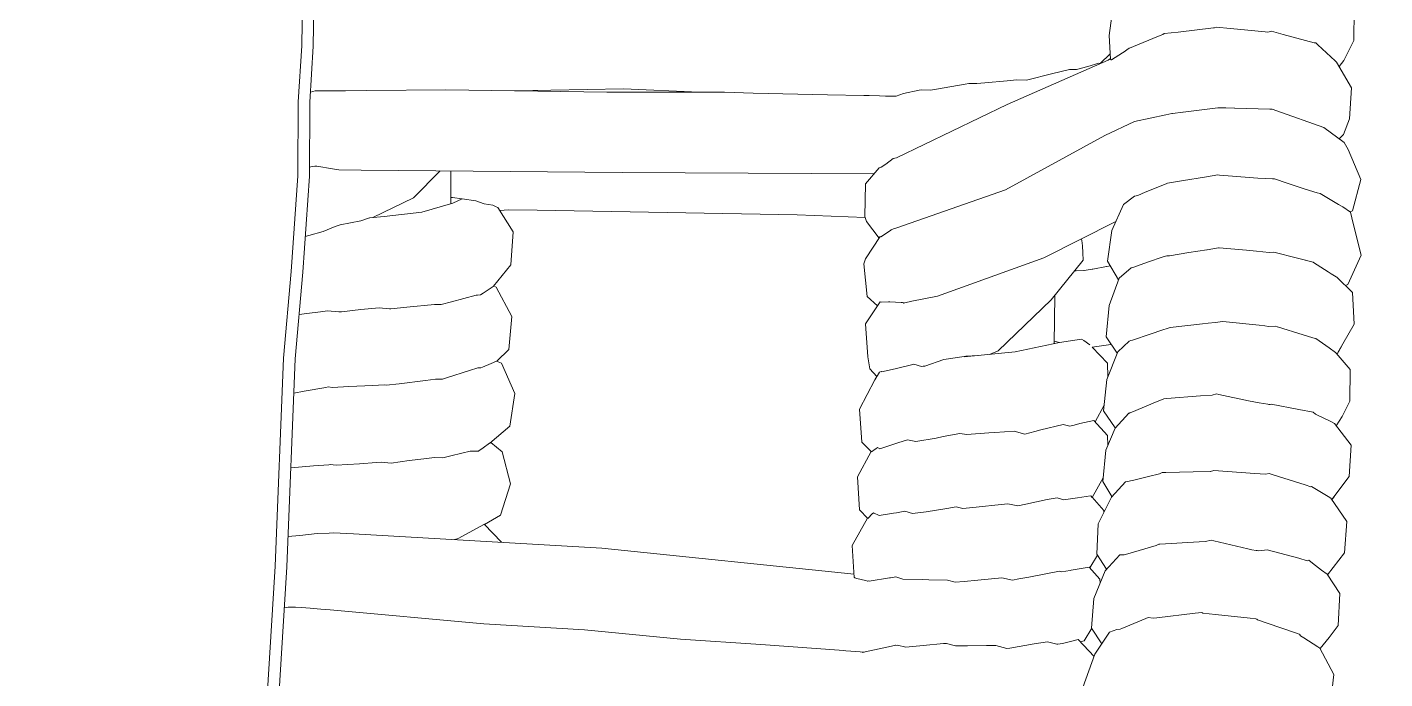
# Model space of a CAD drawing. Header units: centimetres. Extents: x 5488 to 20269, y -31398 to -19684.
# Drawn here: x 6655.25 to 6673.05, y -23161.5 to -23152.95 of the extents above; entities that cross this region are included whole.
import ezdxf

# ---------------------------------------------------------------- set-up
doc = ezdxf.new("R2010")
doc.units = ezdxf.units.CM
doc.layers.add('xxx_Auto_Kaplama_Ahşap Tarama', color=16, linetype='Continuous', lineweight=5)
doc.layers.add('xxx_Auto_Tefris_Tefris', color=32, linetype='Continuous', lineweight=15)

# ---------------------------------------------------------------- blocks, each defined once
blk = doc.blocks.new('trtetre')
at = {"color": 0, "linetype": 'ByBlock'}
for points in [[(408.945, 50.997), (408.779, 48.297)], [(409.096, 50.985), (408.93, 48.289)], [(395.053, 49.71), (395.098, 50.125)], [(398.184, 49.444), (398.34, 49.882)], [(395.235, 49.363), (395.053, 49.71)], [(395.112, 49.227), (395.231, 49.369)], [(395.26, 49.347), (395.235, 49.363)], [(395.26, 49.347), (395.444, 49.228)], [(397.991, 49.157), (398.184, 49.444)], [(398.227, 49.102), (398.092, 49.308)], [(398.194, 49.473), (398.401, 49.252)], [(398.607, 49.303), (398.669, 49.312)], [(398.674, 49.312), (398.669, 49.312)], [(398.674, 49.312), (398.684, 49.312)], [(398.803, 49.282), (398.684, 49.312)], [(398.982, 49.31), (398.803, 49.282)], [(399.301, 49.363), (398.982, 49.31)], [(399.301, 49.363), (399.339, 49.369)], [(399.481, 49.329), (399.339, 49.369)], [(399.604, 49.329), (399.481, 49.329)], [(399.855, 49.333), (399.604, 49.329)], [(399.855, 49.333), (400.011, 49.333)], [(400.13, 49.303), (400.011, 49.333)], [(400.437, 49.332), (400.167, 49.306)], [(400.437, 49.332), (400.664, 49.354)], [(400.772, 49.326), (400.664, 49.354)], [(400.772, 49.326), (400.664, 49.354)], [(400.81, 49.328), (400.772, 49.326)], [(400.799, 49.327), (400.795, 49.327)], [(400.81, 49.328), (400.799, 49.327)], [(401.235, 49.424), (400.81, 49.328)], [(401.385, 49.404), (401.198, 49.416)], [(401.385, 49.404), (401.451, 49.399)], [(401.451, 49.399), (401.478, 49.397)], [(401.538, 49.393), (401.478, 49.397)], [(402.565, 49.317), (401.538, 49.393)], [(403.618, 49.245), (402.565, 49.317)], [(395.112, 49.227), (394.996, 49.066)], [(395.444, 49.228), (395.486, 49.202)], [(395.486, 49.202), (395.503, 49.18)], [(395.565, 49.159), (395.504, 49.18)], [(395.565, 49.159), (395.91, 49.04)], [(397.898, 49.119), (397.991, 49.157)], [(398.326, 49.268), (398.226, 49.104)], [(398.375, 49.28), (398.326, 49.268)], [(398.519, 49.283), (398.401, 49.252)], [(398.607, 49.303), (398.519, 49.283)], [(400.166, 49.306), (400.13, 49.303)], [(404.876, 49.123), (403.618, 49.245)], [(394.974, 48.65), (394.996, 49.066)], [(395.91, 49.04), (396.05, 48.992)], [(396.05, 48.992), (396.06, 48.986)], [(396.06, 48.986), (396.073, 48.982)], [(396.073, 48.982), (396.146, 48.97)], [(396.146, 48.97), (396.603, 48.923)], [(396.868, 48.906), (397.37, 48.968)], [(397.37, 48.968), (397.419, 48.973)], [(397.419, 48.973), (397.485, 48.963)], [(397.517, 48.978), (397.485, 48.963)], [(397.517, 48.978), (397.831, 49.106)], [(397.831, 49.106), (397.853, 49.115)], [(397.853, 49.115), (397.898, 49.119)], [(398.199, 48.713), (398.227, 49.102)], [(404.876, 49.123), (406.194, 49.046)], [(408.21, 48.864), (406.194, 49.046)], [(396.603, 48.923), (396.768, 48.905)], [(396.768, 48.905), (396.782, 48.899)], [(396.868, 48.906), (396.782, 48.899)], [(408.275, 48.858), (408.21, 48.864)], [(408.332, 48.853), (408.275, 48.858)], [(408.474, 48.841), (408.332, 48.853)], [(408.474, 48.841), (408.584, 48.83)], [(408.584, 48.83), (408.665, 48.826)], [(408.757, 48.827), (408.665, 48.826)], [(408.762, 48.828), (408.757, 48.827)], [(408.762, 48.828), (408.812, 48.835)], [(395.14, 48.393), (394.974, 48.65)], [(398.051, 48.35), (398.199, 48.713)], [(398.116, 48.51), (398.119, 48.459)], [(398.119, 48.459), (398.259, 48.303)], [(399.049, 48.435), (398.649, 48.357)], [(399.049, 48.435), (399.181, 48.458)], [(399.181, 48.458), (399.265, 48.474)], [(399.404, 48.442), (399.265, 48.474)], [(399.717, 48.474), (399.404, 48.442)], [(399.717, 48.474), (399.896, 48.489)], [(399.896, 48.489), (400.015, 48.501)], [(400.116, 48.472), (400.015, 48.501)], [(400.359, 48.468), (400.116, 48.472)], [(400.359, 48.468), (400.447, 48.466)], [(400.447, 48.466), (400.7, 48.462)], [(400.795, 48.43), (400.7, 48.462)], [(400.865, 48.442), (400.795, 48.43)], [(400.865, 48.442), (400.876, 48.444)], [(400.876, 48.444), (401.143, 48.488)], [(401.154, 48.483), (401.143, 48.488)], [(401.169, 48.488), (401.154, 48.483)], [(401.192, 48.478), (401.161, 48.485)], [(401.192, 48.478), (401.306, 48.45)], [(401.306, 48.45), (401.333, 48.443)], [(401.337, 48.44), (401.333, 48.443)], [(401.337, 48.44), (401.34, 48.438)], [(401.34, 48.438), (401.366, 48.019)], [(394.91, 48.117), (395.134, 48.404)], [(395.212, 48.342), (395.14, 48.393)], [(395.212, 48.342), (395.33, 48.25)], [(395.33, 48.25), (395.378, 48.213)], [(397.857, 48.14), (398.051, 48.35)], [(398.159, 48.133), (398.033, 48.331)], [(398.251, 48.312), (398.149, 48.148)], [(398.496, 48.344), (398.259, 48.303)], [(398.506, 48.346), (398.496, 48.344)], [(398.506, 48.346), (398.62, 48.365)], [(398.649, 48.357), (398.62, 48.365)], [(404.65, 48.052), (401.342, 48.394)], [(408.779, 48.297), (408.669, 45.574)], [(408.93, 48.289), (408.82, 45.565)], [(394.879, 47.706), (394.91, 48.117)], [(395.4, 48.219), (395.378, 48.213)], [(395.51, 48.186), (395.4, 48.219)], [(395.51, 48.186), (395.926, 48.078)], [(396.035, 48.089), (395.926, 48.078)], [(396.057, 48.085), (396.035, 48.089)], [(396.069, 48.083), (396.057, 48.085)], [(396.125, 48.074), (396.069, 48.083)], [(396.178, 48.061), (396.125, 48.074)], [(397.528, 48.063), (397.381, 48.021)], [(397.528, 48.063), (397.752, 48.127)], [(397.752, 48.127), (397.799, 48.141)], [(397.799, 48.141), (397.857, 48.14)], [(398.139, 47.736), (398.159, 48.133)], [(396.178, 48.061), (396.626, 47.956)], [(396.626, 47.956), (396.654, 47.949)], [(396.739, 47.968), (396.654, 47.949)], [(396.816, 47.972), (396.739, 47.968)], [(396.816, 47.972), (397.331, 48.001)], [(397.331, 48.001), (397.345, 48.002)], [(397.381, 48.021), (397.345, 48.002)], [(401.366, 48.019), (401.164, 47.662)], [(404.65, 48.052), (407.905, 47.866)], [(406.19, 47.741), (405.964, 47.977)], [(406.521, 47.921), (406.197, 47.744)], [(406.547, 47.932), (406.521, 47.921)], [(406.581, 47.942), (406.547, 47.932)], [(408.607, 47.887), (408.381, 47.864)], [(408.763, 47.902), (408.607, 47.887)], [(395.089, 47.4), (394.879, 47.706)], [(397.968, 47.384), (398.139, 47.736)], [(406.186, 47.745), (405.976, 47.62)], [(406.193, 47.742), (406.19, 47.741)], [(406.196, 47.744), (406.193, 47.742)], [(408.167, 47.851), (407.905, 47.866)], [(408.167, 47.851), (408.224, 47.857)], [(408.224, 47.857), (408.38, 47.864)], [(398.065, 47.584), (398.066, 47.562)], [(398.066, 47.562), (398.219, 47.387)], [(399.742, 47.517), (399.916, 47.534)], [(400.004, 47.514), (399.916, 47.534)], [(400.124, 47.534), (400.004, 47.514)], [(400.394, 47.577), (400.124, 47.534)], [(400.394, 47.577), (400.575, 47.601)], [(400.676, 47.571), (400.575, 47.601)], [(400.783, 47.589), (400.676, 47.571)], [(400.824, 47.597), (400.783, 47.589)], [(400.824, 47.597), (401.014, 47.627)], [(401.088, 47.59), (401.014, 47.627)], [(401.097, 47.599), (401.088, 47.59)], [(401.097, 47.599), (401.098, 47.601)], [(401.099, 47.601), (401.159, 47.667)], [(401.159, 47.667), (401.272, 47.552)], [(401.272, 47.552), (401.296, 47.117)], [(405.976, 47.62), (405.846, 47.209)], [(394.849, 47.116), (395.078, 47.417)], [(395.044, 47.372), (395.077, 47.419)], [(395.125, 47.377), (395.089, 47.4)], [(395.125, 47.377), (395.322, 47.261)], [(397.783, 47.184), (397.968, 47.384)], [(398.078, 47.182), (397.963, 47.378)], [(398.22, 47.388), (398.074, 47.134)], [(398.239, 47.367), (398.22, 47.388)], [(398.412, 47.396), (398.24, 47.366)], [(398.563, 47.417), (398.412, 47.396)], [(398.563, 47.417), (398.593, 47.42)], [(398.679, 47.393), (398.593, 47.42)], [(398.81, 47.415), (398.679, 47.393)], [(399.09, 47.477), (398.81, 47.415)], [(399.09, 47.477), (399.196, 47.5)], [(399.326, 47.473), (399.196, 47.5)], [(399.412, 47.482), (399.326, 47.473)], [(399.742, 47.517), (399.412, 47.482)], [(395.322, 47.261), (395.344, 47.247)], [(395.354, 47.248), (395.344, 47.247)], [(395.427, 47.225), (395.354, 47.248)], [(395.427, 47.225), (395.848, 47.093)], [(397.674, 47.161), (397.778, 47.184)], [(397.778, 47.184), (397.783, 47.184)], [(398.04, 46.771), (398.078, 47.182)], [(405.846, 47.209), (405.956, 46.792)], [(394.825, 46.705), (394.849, 47.116)], [(395.848, 47.093), (395.9, 47.077)], [(395.946, 47.086), (395.9, 47.077)], [(396.086, 47.076), (395.946, 47.086)], [(396.086, 47.076), (396.625, 47.036)], [(396.668, 47.048), (396.625, 47.036)], [(396.674, 47.049), (396.668, 47.048)], [(396.897, 47.054), (396.674, 47.049)], [(396.897, 47.054), (397.254, 47.061)], [(397.254, 47.061), (397.3, 47.062)], [(397.335, 47.079), (397.3, 47.062)], [(397.479, 47.116), (397.335, 47.079)], [(397.479, 47.116), (397.674, 47.161)], [(401.296, 47.117), (401.116, 46.788)], [(408.428, 46.975), (408.726, 47)], [(406.483, 46.81), (406.626, 46.845)], [(406.626, 46.845), (406.734, 46.871)], [(406.844, 46.865), (406.734, 46.871)], [(406.981, 46.882), (406.844, 46.865)], [(406.981, 46.882), (407.174, 46.907)], [(407.174, 46.907), (407.41, 46.939)], [(407.54, 46.929), (407.41, 46.939)], [(407.604, 46.933), (407.54, 46.929)], [(407.604, 46.933), (407.824, 46.947)], [(407.824, 46.947), (408.131, 46.968)], [(408.212, 46.959), (408.131, 46.968)], [(408.228, 46.96), (408.212, 46.959)], [(408.228, 46.96), (408.428, 46.975)], [(395.044, 46.419), (394.825, 46.705)], [(397.918, 46.48), (398.04, 46.771)], [(398.014, 46.709), (398.018, 46.578)], [(400.264, 46.611), (400.531, 46.658)], [(400.642, 46.632), (400.531, 46.658)], [(400.767, 46.674), (400.642, 46.632)], [(400.794, 46.684), (400.767, 46.674)], [(400.794, 46.684), (401.005, 46.752)], [(401.033, 46.736), (401.005, 46.752)], [(401.055, 46.751), (401.033, 46.736)], [(401.063, 46.756), (401.055, 46.751)], [(401.063, 46.756), (401.114, 46.79)], [(401.238, 46.664), (401.114, 46.79)], [(401.238, 46.664), (401.269, 46.233)], [(406.117, 46.679), (405.856, 46.454)], [(405.956, 46.792), (406.103, 46.667)], [(406.122, 46.679), (406.117, 46.679)], [(406.206, 46.74), (406.122, 46.679)], [(406.206, 46.74), (406.259, 46.777)], [(406.259, 46.777), (406.267, 46.782)], [(406.374, 46.783), (406.267, 46.782)], [(406.483, 46.81), (406.374, 46.783)], [(397.737, 46.285), (397.918, 46.48)], [(398.073, 46.253), (397.916, 46.478)], [(398.018, 46.578), (398.197, 46.381)], [(398.892, 46.504), (398.601, 46.432)], [(398.972, 46.526), (398.892, 46.504)], [(398.972, 46.526), (399.102, 46.558)], [(399.244, 46.522), (399.102, 46.558)], [(399.494, 46.536), (399.244, 46.522)], [(399.575, 46.544), (399.494, 46.536)], [(399.575, 46.544), (399.863, 46.565)], [(399.954, 46.551), (399.863, 46.565)], [(400.171, 46.592), (399.954, 46.551)], [(400.264, 46.611), (400.171, 46.592)], [(394.943, 46.33), (394.842, 46.129)], [(394.943, 46.33), (395.019, 46.451)], [(395.099, 46.388), (395.044, 46.419)], [(395.099, 46.388), (395.264, 46.311)], [(395.264, 46.311), (395.293, 46.297)], [(395.293, 46.297), (395.322, 46.273)], [(397.722, 46.281), (397.724, 46.282)], [(397.724, 46.282), (397.729, 46.284)], [(397.729, 46.284), (397.737, 46.285)], [(398.064, 46.18), (398.181, 46.399)], [(398.381, 46.422), (398.197, 46.381)], [(398.455, 46.44), (398.381, 46.422)], [(398.455, 46.44), (398.512, 46.453)], [(398.601, 46.432), (398.512, 46.453)], [(405.856, 46.454), (405.79, 46.025)], [(394.835, 45.712), (394.842, 46.129)], [(395.511, 46.236), (395.322, 46.273)], [(395.512, 46.236), (395.873, 46.167)], [(395.884, 46.17), (395.873, 46.167)], [(395.905, 46.169), (395.884, 46.17)], [(395.916, 46.168), (395.905, 46.169)], [(396.032, 46.148), (395.916, 46.168)], [(396.169, 46.121), (396.032, 46.148)], [(396.169, 46.121), (396.558, 46.038)], [(397.418, 46.152), (397.281, 46.095)], [(397.418, 46.152), (397.645, 46.25)], [(397.645, 46.25), (397.722, 46.281)], [(398.026, 45.842), (398.073, 46.253)], [(401.269, 46.233), (401.068, 45.846)], [(396.558, 46.038), (396.591, 46.031)], [(396.647, 46.048), (396.591, 46.031)], [(396.797, 46.059), (396.647, 46.048)], [(396.797, 46.059), (397.242, 46.093)], [(397.242, 46.093), (397.278, 46.095)], [(397.278, 46.095), (397.281, 46.095)], [(405.79, 46.025), (405.964, 45.631)], [(407.651, 45.921), (407.967, 45.936)], [(407.967, 45.936), (408.179, 45.946)], [(408.237, 45.941), (408.179, 45.946)], [(408.269, 45.947), (408.237, 45.941)], [(408.269, 45.947), (408.552, 45.996)], [(408.552, 45.996), (408.686, 46.021)], [(397.884, 45.48), (398.026, 45.842)], [(398.013, 45.809), (398.02, 45.63)], [(401.068, 45.846), (401.006, 45.745)], [(401.041, 45.802), (401.135, 45.704)], [(406.382, 45.726), (406.686, 45.821)], [(406.686, 45.821), (406.736, 45.837)], [(406.828, 45.838), (406.736, 45.837)], [(406.96, 45.855), (406.828, 45.838)], [(406.96, 45.855), (407.307, 45.898)], [(407.307, 45.898), (407.477, 45.918)], [(407.503, 45.915), (407.477, 45.918)], [(407.651, 45.921), (407.503, 45.915)], [(395.02, 45.498), (394.835, 45.712)], [(398.02, 45.63), (398.219, 45.421)], [(399.896, 45.541), (400.164, 45.583)], [(400.164, 45.583), (400.415, 45.668)], [(400.435, 45.669), (400.415, 45.668)], [(400.435, 45.669), (400.455, 45.674)], [(400.556, 45.644), (400.455, 45.674)], [(400.572, 45.648), (400.556, 45.644)], [(400.801, 45.702), (400.572, 45.648)], [(400.801, 45.702), (400.98, 45.741)], [(400.982, 45.739), (400.98, 45.741)], [(400.985, 45.74), (400.982, 45.739)], [(400.987, 45.74), (400.985, 45.74)], [(401.006, 45.745), (400.987, 45.74)], [(401.135, 45.704), (401.159, 45.544)], [(406.026, 45.604), (405.869, 45.451)], [(405.964, 45.631), (406.031, 45.602)], [(406.101, 45.633), (406.031, 45.602)], [(406.101, 45.633), (406.214, 45.683)], [(406.214, 45.683), (406.233, 45.692)], [(406.276, 45.692), (406.234, 45.692)], [(406.382, 45.726), (406.276, 45.692)], [(408.669, 45.574), (408.569, 44.437)], [(394.997, 45.49), (394.784, 45.116)], [(395.007, 45.513), (394.952, 45.412)], [(395.029, 45.491), (395.02, 45.498)], [(395.114, 45.429), (395.029, 45.491)], [(395.114, 45.429), (395.285, 45.305)], [(397.736, 45.342), (397.884, 45.48)], [(397.891, 45.499), (398.038, 45.282)], [(398.219, 45.421), (397.976, 45.385)], [(399.23, 45.48), (398.648, 45.36)], [(399.45, 45.466), (398.756, 44.798)], [(399.899, 45.548), (399.23, 45.48)], [(399.566, 45.514), (399.45, 45.466)], [(399.555, 45.51), (399.496, 45.507)], [(399.878, 45.538), (399.713, 45.529)], [(399.896, 45.541), (399.878, 45.538)], [(401.191, 45.114), (401.159, 45.544)], [(405.869, 45.451), (405.83, 45.018)], [(408.82, 45.565), (408.721, 44.426)], [(395.311, 45.302), (395.285, 45.305)], [(395.325, 45.297), (395.311, 45.302)], [(395.454, 45.256), (395.325, 45.297)], [(395.454, 45.256), (395.791, 45.153)], [(397.458, 45.247), (397.292, 45.192)], [(397.458, 45.247), (397.692, 45.327)], [(397.692, 45.327), (397.711, 45.333)], [(397.711, 45.333), (397.736, 45.342)], [(397.969, 45.384), (397.976, 45.385)], [(397.996, 44.875), (398.038, 45.282)], [(398.33, 45.332), (398.248, 45.39)], [(398.358, 45.313), (398.33, 45.332)], [(398.648, 45.36), (398.358, 45.313)], [(398.65, 45.36), (398.665, 45.355)], [(398.715, 45.342), (398.665, 45.355)], [(398.708, 44.74), (398.716, 45.374)], [(394.807, 44.704), (394.784, 45.116)], [(395.792, 45.153), (395.817, 45.145)], [(395.818, 45.145), (395.817, 45.145)], [(395.909, 45.147), (395.818, 45.145)], [(395.957, 45.141), (395.909, 45.147)], [(396.03, 45.133), (395.957, 45.141)], [(396.03, 45.133), (396.505, 45.081)], [(396.606, 45.096), (396.505, 45.081)], [(396.698, 45.105), (396.606, 45.096)], [(396.773, 45.113), (396.698, 45.105)], [(396.773, 45.113), (397.199, 45.16)], [(397.236, 45.175), (397.199, 45.16)], [(397.292, 45.192), (397.236, 45.175)], [(401.191, 45.114), (400.999, 44.824)], [(397.867, 44.514), (397.996, 44.875)], [(401.169, 44.755), (401.035, 44.879)], [(405.83, 45.018), (406.032, 44.634)], [(406.621, 44.827), (406.754, 44.862)], [(406.775, 44.862), (406.754, 44.862)], [(406.844, 44.86), (406.775, 44.862)], [(407.203, 44.897), (406.844, 44.86)], [(407.203, 44.897), (407.414, 44.916)], [(407.414, 44.916), (407.433, 44.917)], [(407.569, 44.903), (407.433, 44.917)], [(407.81, 44.927), (407.569, 44.903)], [(407.81, 44.927), (408.06, 44.954)], [(408.06, 44.954), (408.096, 44.958)], [(408.246, 44.942), (408.096, 44.958)], [(408.338, 44.954), (408.246, 44.942)], [(408.338, 44.954), (408.518, 44.976)], [(408.518, 44.976), (408.618, 44.989)], [(395.013, 44.501), (394.807, 44.704)], [(398.756, 44.798), (398.338, 44.278)], [(400.246, 44.749), (398.853, 44.248)], [(400.585, 44.818), (400.246, 44.749)], [(400.674, 44.837), (400.585, 44.818)], [(400.681, 44.839), (400.674, 44.837)], [(400.681, 44.839), (400.688, 44.841)], [(400.693, 44.839), (400.688, 44.841)], [(400.693, 44.839), (400.708, 44.833)], [(400.708, 44.833), (400.724, 44.832)], [(400.871, 44.827), (400.724, 44.832)], [(400.889, 44.827), (400.871, 44.827)], [(400.889, 44.827), (400.986, 44.828)], [(400.999, 44.824), (400.986, 44.828)], [(401.211, 44.328), (401.169, 44.755)], [(406.203, 44.712), (406.072, 44.622)], [(406.203, 44.712), (406.238, 44.735)], [(406.277, 44.737), (406.238, 44.735)], [(406.298, 44.737), (406.277, 44.737)], [(406.621, 44.827), (406.298, 44.737)], [(394.691, 44.215), (394.868, 44.6)], [(394.868, 44.6), (394.9, 44.612)], [(397.709, 44.38), (397.867, 44.514)], [(398.018, 44.29), (397.875, 44.535)], [(406.068, 44.621), (405.842, 44.342)], [(406.032, 44.634), (406.063, 44.615)], [(406.072, 44.622), (406.068, 44.621)], [(395.021, 44.498), (395.013, 44.501)], [(395.084, 44.458), (395.021, 44.498)], [(395.127, 44.43), (395.084, 44.458)], [(395.127, 44.43), (395.318, 44.309)], [(397.492, 44.306), (397.674, 44.369)], [(397.674, 44.369), (397.694, 44.375)], [(397.694, 44.375), (397.709, 44.38)], [(397.979, 44.355), (398.028, 44.364)], [(398.03, 44.364), (398.028, 44.364)], [(398.212, 44.395), (398.03, 44.364)], [(398.212, 44.395), (398.22, 44.397)], [(398.22, 44.397), (398.324, 44.414)], [(398.327, 44.414), (398.324, 44.414)], [(398.429, 44.417), (398.327, 44.414)], [(398.45, 44.417), (398.429, 44.417)], [(401.192, 44.26), (401.211, 44.328)], [(405.842, 44.342), (405.811, 43.909)], [(408.569, 44.437), (408.482, 43.179)], [(408.721, 44.426), (408.634, 43.174)], [(394.691, 44.215), (394.796, 43.799)], [(395.318, 44.309), (395.322, 44.306)], [(395.425, 44.28), (395.322, 44.306)], [(395.527, 44.253), (395.424, 44.28)], [(395.527, 44.253), (395.836, 44.174)], [(395.899, 44.177), (395.836, 44.174)], [(396.066, 44.161), (395.899, 44.177)], [(396.196, 44.149), (396.066, 44.161)], [(396.196, 44.149), (396.556, 44.118)], [(396.954, 44.18), (396.714, 44.143)], [(396.954, 44.18), (397.204, 44.22)], [(397.204, 44.22), (397.24, 44.22)], [(397.287, 44.235), (397.24, 44.22)], [(397.492, 44.305), (397.287, 44.235)], [(397.909, 43.77), (398.853, 44.248)], [(398.018, 44.29), (397.961, 43.888)], [(398.343, 44.181), (398.338, 44.278)], [(398.343, 44.181), (398.347, 44.09)], [(401.192, 44.26), (401, 43.97)], [(396.561, 44.119), (396.556, 44.118)], [(396.713, 44.143), (396.561, 44.119)], [(398.347, 44.09), (398.355, 44.023)], [(398.355, 44.023), (398.363, 44)], [(400.956, 43.953), (400.989, 43.975)], [(400.989, 43.975), (401, 43.97)], [(401.179, 43.771), (401.012, 43.989)], [(408.488, 43.956), (408.537, 43.969)], [(394.796, 43.799), (394.833, 43.649)], [(397.81, 43.547), (397.961, 43.888)], [(400.781, 43.853), (399.354, 43.359)], [(400.781, 43.853), (400.824, 43.87)], [(400.824, 43.87), (400.854, 43.883)], [(400.857, 43.886), (400.854, 43.883)], [(400.857, 43.886), (400.956, 43.953)], [(405.811, 43.909), (406.012, 43.589)], [(408.079, 43.815), (407.808, 43.763)], [(408.079, 43.815), (408.144, 43.838)], [(408.144, 43.838), (408.301, 43.904)], [(408.488, 43.956), (408.301, 43.904)], [(394.695, 43.221), (394.807, 43.63)], [(394.807, 43.63), (394.836, 43.647)], [(394.933, 43.581), (394.833, 43.649)], [(401.199, 43.707), (401.179, 43.771)], [(401.191, 43.279), (401.199, 43.707)], [(402.088, 43.684), (401.195, 43.719)], [(402.088, 43.684), (405.494, 43.624)], [(405.873, 43.617), (405.494, 43.624)], [(405.873, 43.617), (405.987, 43.628)], [(407.009, 43.649), (406.602, 43.53)], [(407.504, 43.708), (407.009, 43.649)], [(407.65, 43.721), (407.119, 43.463)], [(407.692, 43.725), (407.504, 43.708)], [(407.696, 43.726), (407.692, 43.725)], [(407.696, 43.726), (407.808, 43.763)], [(394.988, 43.548), (394.933, 43.581)], [(395.166, 43.443), (394.988, 43.548)], [(395.166, 43.443), (395.231, 43.404)], [(397.62, 43.429), (397.664, 43.44)], [(397.664, 43.44), (397.81, 43.547)], [(406.012, 43.589), (406.034, 43.578)], [(406.041, 43.575), (406.034, 43.578)], [(406.078, 43.56), (406.041, 43.575)], [(406.191, 43.539), (406.078, 43.56)], [(406.302, 43.5), (406.192, 43.539)], [(406.302, 43.5), (406.478, 43.473)], [(406.602, 43.53), (406.478, 43.473)], [(406.478, 43.473), (406.607, 43.459)], [(406.607, 43.459), (406.628, 43.457)], [(406.629, 43.537), (406.626, 43.109)], [(407.119, 43.463), (406.77, 43.107)], [(395.27, 43.398), (395.231, 43.404)], [(395.428, 43.346), (395.27, 43.398)], [(395.665, 43.269), (395.428, 43.346)], [(395.665, 43.269), (395.828, 43.214)], [(397.021, 43.233), (397.233, 43.269)], [(397.24, 43.272), (397.233, 43.269)], [(397.423, 43.348), (397.24, 43.272)], [(397.524, 43.389), (397.423, 43.348)], [(397.524, 43.389), (397.62, 43.429)], [(398.052, 42.644), (399.354, 43.359)], [(401.191, 43.279), (401.011, 43.069)], [(394.695, 43.221), (394.862, 42.826)], [(395.853, 43.214), (395.828, 43.214)], [(396.049, 43.202), (395.853, 43.214)], [(396.379, 43.179), (396.049, 43.202)], [(396.379, 43.179), (396.549, 43.166)], [(396.549, 43.166), (396.574, 43.161)], [(396.746, 43.189), (396.574, 43.161)], [(397.021, 43.233), (396.746, 43.189)], [(404.382, 43.13), (401.079, 43.148)], [(404.382, 43.13), (407.802, 43.097)], [(408.095, 43.094), (407.802, 43.097)], [(408.18, 43.081), (408.095, 43.094)], [(408.18, 43.081), (408.385, 43.047)], [(408.482, 43.179), (408.477, 42.209)], [(408.634, 43.174), (408.628, 42.205)], [(400.786, 42.939), (399.332, 42.237)], [(400.786, 42.939), (400.827, 42.944)], [(400.827, 42.944), (400.923, 43.021)], [(400.923, 43.021), (400.986, 43.061)], [(400.986, 43.061), (401.011, 43.069)], [(408.39, 43.047), (408.385, 43.047)], [(408.41, 43.048), (408.39, 43.047)], [(408.445, 43.052), (408.41, 43.048)], [(408.482, 43.059), (408.445, 43.052)], [(394.862, 42.826), (394.917, 42.737)], [(394.917, 42.737), (395.182, 42.538)], [(394.924, 42.633), (394.847, 42.426)], [(394.924, 42.633), (394.981, 42.689)], [(397.666, 42.459), (398.052, 42.644)], [(394.819, 42.021), (394.847, 42.426)], [(395.182, 42.538), (395.799, 42.323)], [(397.174, 42.358), (397.253, 42.372)], [(397.253, 42.372), (397.666, 42.459)], [(395.861, 42.3), (395.799, 42.323)], [(395.892, 42.301), (395.861, 42.3)], [(396.351, 42.285), (395.892, 42.301)], [(396.352, 42.285), (396.469, 42.282)], [(396.469, 42.282), (396.552, 42.28)], [(396.573, 42.283), (396.552, 42.28)], [(397.028, 42.337), (396.573, 42.283)], [(397.029, 42.337), (397.167, 42.357)], [(397.167, 42.357), (397.174, 42.358)], [(398.008, 41.657), (399.332, 42.237)], [(408.477, 42.209), (408.431, 41.474)], [(408.628, 42.205), (408.582, 41.47)], [(394.819, 42.021), (395.014, 41.684)], [(399.885, 41.972), (400.261, 42.038)], [(400.261, 42.038), (400.338, 42.052)], [(400.453, 42.048), (400.338, 42.052)], [(400.453, 42.048), (400.489, 42.049)], [(400.489, 42.049), (400.691, 42.096)], [(400.691, 42.096), (400.791, 42.127)], [(400.845, 42.13), (400.791, 42.127)], [(400.931, 42.128), (400.845, 42.13)], [(401.007, 42.126), (400.931, 42.128)], [(401.007, 42.126), (401.144, 42.122)], [(401.214, 42.12), (401.144, 42.122)], [(401.691, 42.111), (401.214, 42.12)], [(402.664, 42.089), (401.691, 42.111)], [(402.665, 42.089), (403.042, 42.075)], [(404.582, 42.075), (403.041, 42.075)], [(404.365, 42.034), (403.373, 42.075)], [(404.365, 42.034), (405.794, 42.058)], [(404.582, 42.075), (406.692, 42.044)], [(406.693, 42.044), (407.729, 42.055)], [(407.729, 42.055), (408.011, 42.058)], [(408.094, 42.059), (408.011, 42.058)], [(408.156, 42.059), (408.094, 42.059)], [(408.236, 42.06), (408.156, 42.059)], [(408.236, 42.06), (408.407, 42.061)], [(408.407, 42.061), (408.468, 42.078)], [(398.752, 41.836), (398.518, 41.78)], [(398.752, 41.836), (399.061, 41.913)], [(399.061, 41.913), (399.082, 41.918)], [(399.213, 41.917), (399.082, 41.918)], [(399.333, 41.926), (399.213, 41.917)], [(399.333, 41.926), (399.628, 41.953)], [(399.628, 41.953), (399.73, 41.962)], [(399.837, 41.964), (399.73, 41.962)], [(399.885, 41.972), (399.837, 41.964)], [(394.921, 41.661), (394.787, 41.399)], [(394.921, 41.661), (394.983, 41.738)], [(395.033, 41.666), (395.014, 41.684)], [(395.033, 41.666), (395.203, 41.509)], [(397.979, 41.636), (398.008, 41.657)], [(398.114, 41.703), (397.982, 41.575)], [(398.113, 41.703), (398.132, 41.696)], [(398.275, 41.739), (398.132, 41.696)], [(398.275, 41.739), (398.425, 41.78)], [(398.427, 41.78), (398.425, 41.78)], [(398.518, 41.78), (398.427, 41.78)], [(395.203, 41.509), (395.262, 41.454)], [(397.551, 41.426), (397.731, 41.501)], [(397.731, 41.501), (397.733, 41.501)], [(397.814, 41.555), (397.733, 41.501)], [(397.82, 41.559), (397.814, 41.555)], [(397.82, 41.559), (397.966, 41.653)], [(397.966, 41.653), (397.972, 41.651)], [(397.972, 41.651), (397.978, 41.645)], [(397.996, 41.335), (397.978, 41.645)], [(394.786, 40.996), (394.787, 41.399)], [(395.262, 41.454), (395.288, 41.431)], [(395.288, 41.431), (395.293, 41.43)], [(395.293, 41.43), (395.31, 41.432)], [(395.31, 41.432), (395.716, 41.319)], [(395.716, 41.319), (395.868, 41.278)], [(397.094, 41.288), (397.275, 41.309)], [(397.292, 41.319), (397.275, 41.309)], [(397.351, 41.341), (397.292, 41.319)], [(397.351, 41.341), (397.551, 41.426)], [(397.938, 40.916), (397.996, 41.335)], [(408.431, 41.474), (408.404, 39.638)], [(408.582, 41.47), (408.555, 39.632)], [(395.915, 41.29), (395.868, 41.278)], [(395.951, 41.286), (395.915, 41.29)], [(395.951, 41.286), (396.406, 41.241)], [(396.406, 41.241), (396.595, 41.225)], [(396.617, 41.234), (396.595, 41.225)], [(396.63, 41.235), (396.617, 41.234)], [(396.63, 41.235), (397.094, 41.288)]]:
    blk.add_lwpolyline(points, dxfattribs=at)
blk = doc.blocks.new('koltukrewrweewr')
at = {"xscale": -1, "rotation": 270}
blk.add_blockref('trtetre', (-925.958, -51.65), dxfattribs=at)

msp = doc.modelspace()

# ---------------------------------------------------------------- hatches: boundary and pattern name
at = {"layer": 'xxx_Auto_Kaplama_Ahşap Tarama'}
h = msp.add_hatch(dxfattribs=at)
h.set_pattern_fill('AR-CONC', color=256, scale=0.5)
h.set_pattern_definition([(50, (809.53, -3617.59), (91.09233, -7.96954), [9.525, -104.775]), (355, (809.53, -3617.59), (-17.6217, 95.52842), [7.62, -83.8203]), (100.45144, (817.12, -3618.255), (73.47062, 87.55888), [8.095, -89.04512]), (46.1842, (809.53, -3592.19), (135.5395, -21.02116), [14.2875, -157.1625]), (96.63556, (820.83, -3593.94), (118.70207, 123.71306), [12.1425, -133.5678]), (351.18415, (809.53, -3592.19), (118.70207, 123.71306), [11.43, -125.72987]), (21, (822.23, -3598.54), (75.8072, -51.1326), [9.525, -104.775]), (326, (822.23, -3598.54), (30.901, 92.09398), [7.62, -83.82]), (71.45144, (828.55, -3602.8), (106.7082, 40.96138), [8.095, -89.04497]), (37.5, (809.53, -3617.59), (1.5443, 42.27752), [0, -82.804, 0, -85.09, 0, -84.1375]), (7.5, (809.53, -3617.59), (33.40983, 50.09029), [0, -48.514, 0, -80.899, 0, -32.0675]), (327.5, (781.21, -3617.59), (67.795298, -2.864372), [0, -31.75, 0, -99.06, 0, -131.445]), (317.5, (768.51, -3617.59), (74.06459, 12.71325), [0, -41.275, 0, -65.786, 0, -93.345])])
edge = h.paths.add_edge_path()
edge.add_line((9312.934, -27555.319), (9330.626, -27555.319))
edge.add_arc((9330.626, -27548.319), 7, 270, 349.5592)
edge.add_arc((-12655703.852, 2009176.564), 12827763.879, 350.8642093147, 350.8644691226)
edge.add_line((9346.746, -27492.157), (9332.45, -27492.157))
edge.add_line((9332.45, -27492.157), (9332.449, -27061.102))
edge.add_line((9332.449, -27061.102), (9346.746, -27061.102))
edge.add_arc((-12660642.429, -2064524.007), 12832765.905, 9.1355309233, 9.1357906395)
edge.add_arc((9330.626, -27004.939), 7, 10.4408, 90)
edge.add_line((9330.626, -26997.939), (9312.934, -26997.939))
edge.add_arc((9312.934, -27004.939), 7, 90, 170.4864)
edge.add_arc((10864.464, -27276.629), 1582.138, 170.069442, 189.930558)
edge.add_arc((9312.934, -27548.319), 7, 189.5136, 270)

# ---------------------------------------------------------------- block references
at = {"layer": 'xxx_Auto_Tefris_Tefris', "xscale": -1, "rotation": 90}
msp.add_blockref('koltukrewrweewr', (7015.78, -24037.688), dxfattribs=at)

doc.saveas('drawing.dxf')
